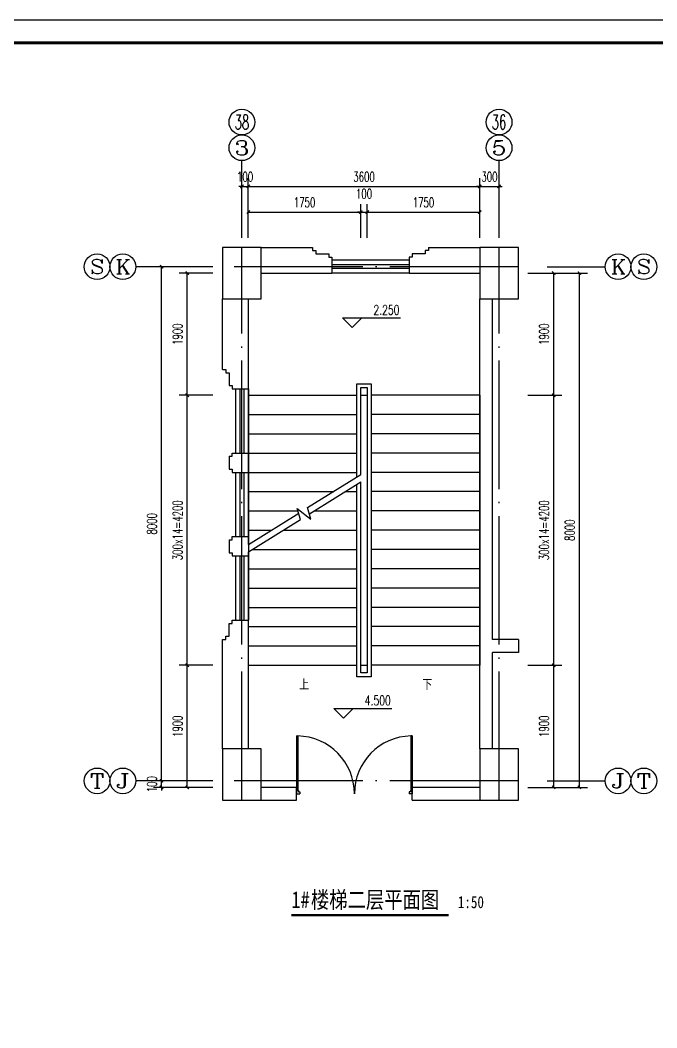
# Model space of a CAD drawing. Extents: x 239268 to 489116, y -316056 to -246175.
# Drawn here: x 318817 to 328720, y -261853 to -246175 of the extents above; entities that cross this region are included whole.
import ezdxf
from ezdxf.enums import TextEntityAlignment as Align

# ---------------------------------------------------------------- set-up
doc = ezdxf.new("R2010")
doc.units = 0
doc.header["$LTSCALE"] = 1000
doc.header["$MEASUREMENT"] = 0
doc.linetypes.add('DOTE', pattern=[2.42, 2, -0.2, 0.02, -0.2])
doc.layers.get('0').update_dxf_attribs({"linetype": 'CONTINUOUS'})
doc.layers.get('Defpoints').update_dxf_attribs({"color": 6, "linetype": 'CONTINUOUS'})
for name, color, linetype in [('A-墙线', 2, 'CONTINUOUS'), ('A-外窗', 145, 'CONTINUOUS'), ('A-门', 167, 'CONTINUOUS'), ('AXIS', 3, 'CONTINUOUS'), ('AXIS_TEXT', 7, 'CONTINUOUS'), ('COLUMN', 2, 'CONTINUOUS'), ('DIM_ELEV', 3, 'CONTINUOUS'), ('DIM_SYMB', 3, 'CONTINUOUS'), ('DOTE', 26, 'DOTE'), ('PUB_TEXT', 7, 'CONTINUOUS'), ('STAIR', 4, 'CONTINUOUS'), ('图框', 85, 'CONTINUOUS')]:
    doc.layers.add(name, color=color, linetype=linetype)
doc.styles.add('_TCH_AXIS', font='COMPLEX', dxfattribs={"bigfont": 'GBCBIG'})
doc.styles.add('_TCH_DIM', font='SIMPLEX', dxfattribs={"bigfont": 'GBCBIG'})
doc.styles.add('COMPLEX', font='COMPLEX')
doc.styles.add('DIM_FONT', font='SIMPLEX.shx', dxfattribs={"width": 0.65})
doc.styles.add('房间名称', font='SIMHEI.TTF', dxfattribs={"width": 0.8})
doc.dimstyles.new('DIMN50', dxfattribs={"dimscale": 0.5, "dimtxt": 300, "dimasz": 100, "dimexe": 250, "dimexo": 300, "dimgap": 150, "dimtad": 1, "dimdec": 0, "dimzin": 0, "dimdsep": 46, "dimtxsty": 'DIM_FONT', "dimblk": 'ARCHTICK', "dimcen": 0.09, "dimclrt": 7, "dimazin": 2, "dimtfac": 1, "dimtdec": 0, "dimtix": 1, "dimtmove": 2, "dimatfit": 3, "dimfxl": 0, "dimtolj": 1, "dimtzin": 0, "dimarcsym": 0})

# ---------------------------------------------------------------- blocks, each defined once
blk = doc.blocks.new('m1800')
at = {"layer": 'A-墙线'}
for p, q in [((-900, -100), (-900, 100)), ((900, -100), (900, 100))]:
    blk.add_line(p, q, dxfattribs=at)
at = {"layer": 'A-门'}
for p, q in [((-900, 900), (-900, 0)), ((-900, 900), (-880, 900)), ((-880, 900), (-880, 50)), ((880, 900), (880, 50)), ((900, 900), (880, 900)), ((900, 900), (900, 0)), ((-900, 50), (-870, 50)), ((-900, 0), (-850, 0)), ((-870, 50), (-870, 30)), ((-870, 30), (-850, 30)), ((-850, 30), (-850, 0)), ((850, 30), (850, 0)), ((870, 30), (850, 30)), ((900, 0), (850, 0)), ((870, 50), (870, 30)), ((900, 50), (870, 50))]:
    blk.add_line(p, q, dxfattribs=at)
for centre, start, end in [((-900, 0), 0, 88.7267), ((900, 0), 91.2733, 180)]:
    blk.add_arc(centre, 900, start, end, dxfattribs=at)
blk = doc.blocks.new('TJAD_TK_A0')
at = {"layer": '图框'}
blk.add_line((2162, 399.3), (973, 399.3), dxfattribs=at)
at = {"layer": '图框', "const_width": 1.2}
blk.add_lwpolyline([(2152, -431.7), (2152, 389.3), (998, 389.3), (998, -431.7)], close=True, dxfattribs=at)
blk = doc.blocks.new('_ArchTick')
at = {"color": 0, "linetype": 'ByBlock', "const_width": 0.4}
blk.add_lwpolyline([(-0.5, -0.5), (0.5, 0.5)], dxfattribs=at)
blk = doc.blocks.new('*D75')
at = {"layer": 'AXIS', "color": 0, "lineweight": -2}
for p, q in [((322366, -249561), (322366, -249036)), ((324116, -249561), (324116, -249036)), ((322366, -249161), (324116, -249161))]:
    blk.add_line(p, q, dxfattribs=at)
at = {"layer": 'Defpoints', "color": 0}
for p in [(324116, -249161), (322366, -249711), (324116, -249711)]:
    blk.add_point(p, dxfattribs=at)
at = {"layer": 'AXIS', "color": 0, "lineweight": -2, "xscale": 50, "yscale": 50, "zscale": 50, "rotation": 180}
blk.add_blockref('_ArchTick', (322366, -249161), dxfattribs=at)
at = {"layer": 'AXIS', "color": 0, "lineweight": -2, "xscale": 50, "yscale": 50, "zscale": 50}
blk.add_blockref('_ArchTick', (324116, -249161), dxfattribs=at)
at = {"layer": 'AXIS', "color": 7, "insert": (323241, -249011), "char_height": 150, "attachment_point": 5, "style": 'DIM_FONT'}
blk.add_mtext('\\A1;1750', dxfattribs=at)
blk = doc.blocks.new('*D76')
at = {"layer": 'AXIS', "color": 0, "lineweight": -2}
for p, q in [((324116, -249561), (324116, -249036)), ((324216, -249561), (324216, -249036)), ((324116, -249161), (324066, -249161)), ((324116, -249161), (324216, -249161)), ((324216, -249161), (324266, -249161))]:
    blk.add_line(p, q, dxfattribs=at)
at = {"layer": 'Defpoints', "color": 0}
for p in [(324216, -249161), (324116, -249711), (324216, -249711)]:
    blk.add_point(p, dxfattribs=at)
at = {"layer": 'AXIS', "color": 0, "lineweight": -2, "xscale": 50, "yscale": 50, "zscale": 50}
blk.add_blockref('_ArchTick', (324116, -249161), dxfattribs=at)
at = {"layer": 'AXIS', "color": 0, "lineweight": -2, "xscale": 50, "yscale": 50, "zscale": 50, "rotation": 180}
blk.add_blockref('_ArchTick', (324216, -249161), dxfattribs=at)
at = {"layer": 'AXIS', "color": 7, "insert": (324166, -248877), "char_height": 150, "attachment_point": 5, "style": 'DIM_FONT'}
blk.add_mtext('\\A1;100', dxfattribs=at)
blk = doc.blocks.new('*D77')
at = {"layer": 'AXIS', "color": 0, "lineweight": -2}
for p, q in [((324216, -249561), (324216, -249036)), ((325966, -249561), (325966, -249036)), ((324216, -249161), (325966, -249161))]:
    blk.add_line(p, q, dxfattribs=at)
at = {"layer": 'Defpoints', "color": 0}
for p in [(325966, -249161), (324216, -249711), (325966, -249711)]:
    blk.add_point(p, dxfattribs=at)
at = {"layer": 'AXIS', "color": 0, "lineweight": -2, "xscale": 50, "yscale": 50, "zscale": 50, "rotation": 180}
blk.add_blockref('_ArchTick', (324216, -249161), dxfattribs=at)
at = {"layer": 'AXIS', "color": 0, "lineweight": -2, "xscale": 50, "yscale": 50, "zscale": 50}
blk.add_blockref('_ArchTick', (325966, -249161), dxfattribs=at)
at = {"layer": 'AXIS', "color": 7, "insert": (325091, -249011), "char_height": 150, "attachment_point": 5, "style": 'DIM_FONT'}
blk.add_mtext('\\A1;1750', dxfattribs=at)
blk = doc.blocks.new('*D78')
at = {"layer": 'AXIS', "color": 0, "lineweight": -2}
for p, q in [((322266, -249561), (322266, -248636)), ((322366, -249561), (322366, -248636)), ((322266, -248761), (322216, -248761)), ((322266, -248761), (322366, -248761)), ((322366, -248761), (322416, -248761))]:
    blk.add_line(p, q, dxfattribs=at)
at = {"layer": 'Defpoints', "color": 0}
for p in [(322366, -248761), (322266, -249711), (322366, -249711)]:
    blk.add_point(p, dxfattribs=at)
at = {"layer": 'AXIS', "color": 0, "lineweight": -2, "xscale": 50, "yscale": 50, "zscale": 50}
blk.add_blockref('_ArchTick', (322266, -248761), dxfattribs=at)
at = {"layer": 'AXIS', "color": 0, "lineweight": -2, "xscale": 50, "yscale": 50, "zscale": 50, "rotation": 180}
blk.add_blockref('_ArchTick', (322366, -248761), dxfattribs=at)
at = {"layer": 'AXIS', "color": 7, "insert": (322316, -248611), "char_height": 150, "attachment_point": 5, "style": 'DIM_FONT'}
blk.add_mtext('\\A1;100', dxfattribs=at)
blk = doc.blocks.new('*D79')
at = {"layer": 'AXIS', "color": 0, "lineweight": -2}
for p, q in [((322366, -249561), (322366, -248636)), ((325966, -249561), (325966, -248636)), ((322366, -248761), (325966, -248761))]:
    blk.add_line(p, q, dxfattribs=at)
at = {"layer": 'Defpoints', "color": 0}
for p in [(325966, -248761), (322366, -249711), (325966, -249711)]:
    blk.add_point(p, dxfattribs=at)
at = {"layer": 'AXIS', "color": 0, "lineweight": -2, "xscale": 50, "yscale": 50, "zscale": 50, "rotation": 180}
blk.add_blockref('_ArchTick', (322366, -248761), dxfattribs=at)
at = {"layer": 'AXIS', "color": 0, "lineweight": -2, "xscale": 50, "yscale": 50, "zscale": 50}
blk.add_blockref('_ArchTick', (325966, -248761), dxfattribs=at)
at = {"layer": 'AXIS', "color": 7, "insert": (324166, -248611), "char_height": 150, "attachment_point": 5, "style": 'DIM_FONT'}
blk.add_mtext('\\A1;3600', dxfattribs=at)
blk = doc.blocks.new('*D80')
at = {"layer": 'AXIS', "color": 0, "lineweight": -2}
for p, q in [((325966, -249561), (325966, -248636)), ((326266, -249561), (326266, -248636)), ((325966, -248761), (325916, -248761)), ((325966, -248761), (326266, -248761)), ((326266, -248761), (326316, -248761))]:
    blk.add_line(p, q, dxfattribs=at)
at = {"layer": 'Defpoints', "color": 0}
for p in [(326266, -248761), (325966, -249711), (326266, -249711)]:
    blk.add_point(p, dxfattribs=at)
at = {"layer": 'AXIS', "color": 0, "lineweight": -2, "xscale": 50, "yscale": 50, "zscale": 50}
blk.add_blockref('_ArchTick', (325966, -248761), dxfattribs=at)
at = {"layer": 'AXIS', "color": 0, "lineweight": -2, "xscale": 50, "yscale": 50, "zscale": 50, "rotation": 180}
blk.add_blockref('_ArchTick', (326266, -248761), dxfattribs=at)
at = {"layer": 'AXIS', "color": 7, "insert": (326116, -248611), "char_height": 150, "attachment_point": 5, "style": 'DIM_FONT'}
blk.add_mtext('\\A1;300', dxfattribs=at)
blk = doc.blocks.new('*D107')
at = {"layer": 'AXIS', "color": 0, "lineweight": -2}
for p, q in [((326716, -256211), (327241, -256211)), ((327116, -258111), (327116, -256211)), ((326716, -258111), (327241, -258111))]:
    blk.add_line(p, q, dxfattribs=at)
at = {"layer": 'Defpoints', "color": 0}
for p in [(326566, -256211), (327116, -256211), (326566, -258111)]:
    blk.add_point(p, dxfattribs=at)
at = {"layer": 'AXIS', "color": 0, "lineweight": -2, "xscale": 50, "yscale": 50, "zscale": 50}
for p, rotation in [((327116, -256211), 90), ((327116, -258111), 270)]:
    blk.add_blockref('_ArchTick', p, dxfattribs=dict(at, rotation=rotation))
at = {"layer": 'AXIS', "color": 7, "insert": (326966, -257161), "char_height": 150, "attachment_point": 5, "rotation": 90, "style": 'DIM_FONT'}
blk.add_mtext('\\A1;1900', dxfattribs=at)
blk = doc.blocks.new('*D108')
at = {"layer": 'AXIS', "color": 0, "lineweight": -2}
for p, q in [((326716, -252011), (327241, -252011)), ((327116, -256211), (327116, -252011)), ((326716, -256211), (327241, -256211))]:
    blk.add_line(p, q, dxfattribs=at)
at = {"layer": 'Defpoints', "color": 0}
for p in [(326566, -252011), (327116, -252011), (326566, -256211)]:
    blk.add_point(p, dxfattribs=at)
at = {"layer": 'AXIS', "color": 0, "lineweight": -2, "xscale": 50, "yscale": 50, "zscale": 50}
for p, rotation in [((327116, -252011), 90), ((327116, -256211), 270)]:
    blk.add_blockref('_ArchTick', p, dxfattribs=dict(at, rotation=rotation))
at = {"layer": 'AXIS', "color": 7, "insert": (326966, -254111), "char_height": 150, "attachment_point": 5, "rotation": 90, "style": 'DIM_FONT'}
blk.add_mtext('\\A1;300x14=4200', dxfattribs=at)
blk = doc.blocks.new('*D109')
at = {"layer": 'AXIS', "color": 0, "lineweight": -2}
for p, q in [((326716, -250111), (327241, -250111)), ((327116, -252011), (327116, -250111)), ((326716, -252011), (327241, -252011))]:
    blk.add_line(p, q, dxfattribs=at)
at = {"layer": 'Defpoints', "color": 0}
for p in [(326566, -250111), (327116, -250111), (326566, -252011)]:
    blk.add_point(p, dxfattribs=at)
at = {"layer": 'AXIS', "color": 0, "lineweight": -2, "xscale": 50, "yscale": 50, "zscale": 50}
for p, rotation in [((327116, -250111), 90), ((327116, -252011), 270)]:
    blk.add_blockref('_ArchTick', p, dxfattribs=dict(at, rotation=rotation))
at = {"layer": 'AXIS', "color": 7, "insert": (326966, -251061), "char_height": 150, "attachment_point": 5, "rotation": 90, "style": 'DIM_FONT'}
blk.add_mtext('\\A1;1900', dxfattribs=at)
blk = doc.blocks.new('*D110')
at = {"layer": 'AXIS', "color": 0, "lineweight": -2}
for p, q in [((326716, -250111), (327641, -250111)), ((327516, -258111), (327516, -250111)), ((326716, -258111), (327641, -258111))]:
    blk.add_line(p, q, dxfattribs=at)
at = {"layer": 'Defpoints', "color": 0}
for p in [(326566, -250111), (327516, -250111), (326566, -258111)]:
    blk.add_point(p, dxfattribs=at)
at = {"layer": 'AXIS', "color": 0, "lineweight": -2, "xscale": 50, "yscale": 50, "zscale": 50}
for p, rotation in [((327516, -250111), 90), ((327516, -258111), 270)]:
    blk.add_blockref('_ArchTick', p, dxfattribs=dict(at, rotation=rotation))
at = {"layer": 'AXIS', "color": 7, "insert": (327366, -254111), "char_height": 150, "attachment_point": 5, "rotation": 90, "style": 'DIM_FONT'}
blk.add_mtext('\\A1;8000', dxfattribs=at)
blk = doc.blocks.new('*D111')
at = {"layer": 'AXIS', "color": 0, "lineweight": -2}
for p, q in [((321816, -256211), (321291, -256211)), ((321416, -258111), (321416, -256211)), ((321816, -258111), (321291, -258111))]:
    blk.add_line(p, q, dxfattribs=at)
at = {"layer": 'Defpoints', "color": 0}
for p in [(321416, -256211), (321966, -256211), (321966, -258111)]:
    blk.add_point(p, dxfattribs=at)
at = {"layer": 'AXIS', "color": 0, "lineweight": -2, "xscale": 50, "yscale": 50, "zscale": 50}
for p, rotation in [((321416, -256211), 90), ((321416, -258111), 270)]:
    blk.add_blockref('_ArchTick', p, dxfattribs=dict(at, rotation=rotation))
at = {"layer": 'AXIS', "color": 7, "insert": (321266, -257161), "char_height": 150, "attachment_point": 5, "rotation": 90, "style": 'DIM_FONT'}
blk.add_mtext('\\A1;1900', dxfattribs=at)
blk = doc.blocks.new('*D112')
at = {"layer": 'AXIS', "color": 0, "lineweight": -2}
for p, q in [((321816, -252011), (321291, -252011)), ((321416, -256211), (321416, -252011)), ((321816, -256211), (321291, -256211))]:
    blk.add_line(p, q, dxfattribs=at)
at = {"layer": 'Defpoints', "color": 0}
for p in [(321416, -252011), (321966, -252011), (321966, -256211)]:
    blk.add_point(p, dxfattribs=at)
at = {"layer": 'AXIS', "color": 0, "lineweight": -2, "xscale": 50, "yscale": 50, "zscale": 50}
for p, rotation in [((321416, -252011), 90), ((321416, -256211), 270)]:
    blk.add_blockref('_ArchTick', p, dxfattribs=dict(at, rotation=rotation))
at = {"layer": 'AXIS', "color": 7, "insert": (321266, -254111), "char_height": 150, "attachment_point": 5, "rotation": 90, "style": 'DIM_FONT'}
blk.add_mtext('\\A1;300x14=4200', dxfattribs=at)
blk = doc.blocks.new('*D113')
at = {"layer": 'AXIS', "color": 0, "lineweight": -2}
for p, q in [((321816, -250111), (321291, -250111)), ((321416, -252011), (321416, -250111)), ((321816, -252011), (321291, -252011))]:
    blk.add_line(p, q, dxfattribs=at)
at = {"layer": 'Defpoints', "color": 0}
for p in [(321416, -250111), (321966, -250111), (321966, -252011)]:
    blk.add_point(p, dxfattribs=at)
at = {"layer": 'AXIS', "color": 0, "lineweight": -2, "xscale": 50, "yscale": 50, "zscale": 50}
for p, rotation in [((321416, -250111), 90), ((321416, -252011), 270)]:
    blk.add_blockref('_ArchTick', p, dxfattribs=dict(at, rotation=rotation))
at = {"layer": 'AXIS', "color": 7, "insert": (321266, -251061), "char_height": 150, "attachment_point": 5, "rotation": 90, "style": 'DIM_FONT'}
blk.add_mtext('\\A1;1900', dxfattribs=at)
blk = doc.blocks.new('*D114')
at = {"layer": 'AXIS', "color": 0, "lineweight": -2}
for p, q in [((321816, -258011), (320891, -258011)), ((321016, -258011), (321016, -257961)), ((321016, -258111), (321016, -258011)), ((321816, -258111), (320891, -258111)), ((321016, -258111), (321016, -258161))]:
    blk.add_line(p, q, dxfattribs=at)
at = {"layer": 'Defpoints', "color": 0}
for p in [(321016, -258011), (321966, -258011), (321966, -258111)]:
    blk.add_point(p, dxfattribs=at)
at = {"layer": 'AXIS', "color": 0, "lineweight": -2, "xscale": 50, "yscale": 50, "zscale": 50}
for p, rotation in [((321016, -258011), 270), ((321016, -258111), 90)]:
    blk.add_blockref('_ArchTick', p, dxfattribs=dict(at, rotation=rotation))
at = {"layer": 'AXIS', "color": 7, "insert": (320866, -258061), "char_height": 150, "attachment_point": 5, "rotation": 90, "style": 'DIM_FONT'}
blk.add_mtext('\\A1;100', dxfattribs=at)
blk = doc.blocks.new('*D115')
at = {"layer": 'AXIS', "color": 0, "lineweight": -2}
for p, q in [((321816, -250011), (320891, -250011)), ((321016, -258011), (321016, -250011)), ((321816, -258011), (320891, -258011))]:
    blk.add_line(p, q, dxfattribs=at)
at = {"layer": 'Defpoints', "color": 0}
for p in [(321016, -250011), (321966, -250011), (321966, -258011)]:
    blk.add_point(p, dxfattribs=at)
at = {"layer": 'AXIS', "color": 0, "lineweight": -2, "xscale": 50, "yscale": 50, "zscale": 50}
for p, rotation in [((321016, -250011), 90), ((321016, -258011), 270)]:
    blk.add_blockref('_ArchTick', p, dxfattribs=dict(at, rotation=rotation))
at = {"layer": 'AXIS', "color": 7, "insert": (320866, -254011), "char_height": 150, "attachment_point": 5, "rotation": 90, "style": 'DIM_FONT'}
blk.add_mtext('\\A1;8000', dxfattribs=at)
blk = doc.blocks.new('_AXISO')
blk.add_circle((0, 0), 0.5)
at = {"layer": 'AXIS_TEXT', "style": 'COMPLEX', "width": 1.041667}
blk.add_attdef('A', text='', height=0.56, dxfattribs=at).set_placement((-0.25, -0.28), (0.25, -0.28), align=Align.FIT)

msp = doc.modelspace()

# ---------------------------------------------------------------- linework, layer by layer
at = {"layer": 'A-墙线'}
for p, q in [((322566.2, -249710.8), (323366.2, -249710.8)), ((323366.2, -249710.8), (323366.2, -249760.8)), ((325166.2, -249710.8), (325966.2, -249710.8)), ((325166.2, -249710.8), (325166.2, -249760.8)), ((323366.2, -249760.8), (323416.2, -249760.8)), ((323416.2, -249760.8), (323416.2, -249810.8)), ((323416.2, -249810.8), (323616.2, -249810.8)), ((323616.2, -249810.8), (323616.2, -249860.8)), ((323616.2, -249860.8), (323666.2, -249860.8)), ((323666.2, -249860.8), (323666.2, -250110.8)), ((324916.2, -249860.8), (324866.2, -249860.8)), ((324866.2, -249860.8), (324866.2, -250110.8)), ((324916.2, -249810.8), (324916.2, -249860.8)), ((325116.2, -249810.8), (324916.2, -249810.8)), ((325116.2, -249760.8), (325116.2, -249810.8)), ((325166.2, -249760.8), (325116.2, -249760.8)), ((322566.2, -250110.8), (323666.2, -250110.8)), ((324866.2, -250110.8), (325966.2, -250110.8)), ((321966.2, -251610.8), (321966.2, -250510.8)), ((322366.2, -252210.8), (322366.2, -250510.8)), ((325966.2, -257510.8), (325966.2, -250510.8)), ((326166.2, -255810.8), (326166.2, -250510.8)), ((321966.2, -251610.8), (322016.2, -251610.8)), ((322016.2, -251610.8), (322016.2, -251660.8)), ((322016.2, -251660.8), (322066.2, -251660.8)), ((322066.2, -251660.8), (322066.2, -251860.8)), ((322066.2, -251860.8), (322116.2, -251860.8)), ((322116.2, -251860.8), (322116.2, -251910.8)), ((322116.2, -251910.8), (322366.2, -251910.8)), ((322066.2, -252960.8), (322066.2, -253160.8)), ((322066.2, -252960.8), (322116.2, -252960.8)), ((322116.2, -252960.8), (322116.2, -252910.8)), ((322116.2, -252910.8), (322366.2, -252910.8)), ((322366.2, -252910.8), (322366.2, -253210.8)), ((322066.2, -253160.8), (322116.2, -253160.8)), ((322116.2, -253160.8), (322116.2, -253210.8)), ((322116.2, -253210.8), (322366.2, -253210.8)), ((322066.2, -254260.8), (322066.2, -254460.8)), ((322066.2, -254260.8), (322116.2, -254260.8)), ((322116.2, -254260.8), (322116.2, -254210.8)), ((322116.2, -254210.8), (322366.2, -254210.8)), ((322366.2, -254210.8), (322366.2, -254510.8)), ((322066.2, -254460.8), (322116.2, -254460.8)), ((322116.2, -254460.8), (322116.2, -254510.8)), ((322116.2, -254510.8), (322366.2, -254510.8)), ((322116.2, -255560.8), (322116.2, -255510.8)), ((322116.2, -255510.8), (322366.2, -255510.8)), ((322366.2, -257510.8), (322366.2, -255510.8)), ((322066.2, -255560.8), (322116.2, -255560.8)), ((322066.2, -255760.8), (322066.2, -255560.8)), ((321966.2, -257510.8), (321966.2, -255810.8)), ((321966.2, -255810.8), (322016.2, -255810.8)), ((322016.2, -255760.8), (322066.2, -255760.8)), ((322016.2, -255810.8), (322016.2, -255760.8)), ((326566.2, -255810.8), (326166.2, -255810.8)), ((326166.2, -257510.8), (326166.2, -256010.8)), ((326566.2, -256010.8), (326166.2, -256010.8)), ((322566.2, -258110.8), (323116.2, -258110.8)), ((324916.2, -258110.8), (325966.2, -258110.8)), ((322566.2, -258310.8), (323116.2, -258310.8)), ((324916.2, -258310.8), (325966.2, -258310.8))]:
    msp.add_line(p, q, dxfattribs=at)
at = {"layer": 'A-外窗'}
for p, q in [((324866.2, -249910.8), (323666.2, -249910.8)), ((324866.2, -249980.8), (323666.2, -249980.8)), ((324866.2, -250040.8), (323666.2, -250040.8)), ((324866.2, -250110.8), (323666.2, -250110.8)), ((322166.2, -251910.8), (322166.2, -252910.8)), ((322236.2, -251910.8), (322236.2, -252910.8)), ((322296.2, -251910.8), (322296.2, -252910.8)), ((322366.2, -251910.8), (322366.2, -252910.8)), ((322166.2, -253210.8), (322166.2, -254210.8)), ((322236.2, -253210.8), (322236.2, -254210.8)), ((322296.2, -253210.8), (322296.2, -254210.8)), ((322366.2, -253210.8), (322366.2, -254210.8)), ((322166.2, -254510.8), (322166.2, -255510.8)), ((322236.2, -254510.8), (322236.2, -255510.8)), ((322296.2, -254510.8), (322296.2, -255510.8)), ((322366.2, -254510.8), (322366.2, -255510.8))]:
    msp.add_line(p, q, dxfattribs=at)
at = {"layer": 'AXIS'}
for p, q in [((322266.2, -247960.8), (322266.2, -247960.8)), ((326266.2, -247960.8), (326266.2, -247960.8)), ((322266.2, -249560.8), (322266.2, -248360.8)), ((326266.2, -249560.8), (326266.2, -248360.8)), ((320214.5, -250010.8), (320214.5, -250010.8)), ((321816.2, -250010.8), (320614.5, -250010.8)), ((327016.2, -250010.8), (327918, -250010.8)), ((328318, -250010.8), (328318, -250010.8)), ((320214.5, -258010.8), (320214.5, -258010.8)), ((321816.2, -258010.8), (320614.5, -258010.8)), ((327016.2, -258010.8), (327918, -258010.8)), ((328318, -258010.8), (328318, -258010.8))]:
    msp.add_line(p, q, dxfattribs=at)
at = {"layer": 'COLUMN'}
for p, q in [((322566.2, -249710.8), (321966.2, -249710.8)), ((321966.2, -249710.8), (321966.2, -250510.8)), ((322566.2, -250510.8), (322566.2, -249710.8)), ((326566.2, -249710.8), (325966.2, -249710.8)), ((325966.2, -249710.8), (325966.2, -250510.8)), ((326566.2, -250510.8), (326566.2, -249710.8)), ((321966.2, -250510.8), (322566.2, -250510.8)), ((325966.2, -250510.8), (326566.2, -250510.8)), ((322566.2, -257510.8), (321966.2, -257510.8)), ((321966.2, -257510.8), (321966.2, -258310.8)), ((322566.2, -258310.8), (322566.2, -257510.8)), ((326566.2, -257510.8), (325966.2, -257510.8)), ((325966.2, -257510.8), (325966.2, -258310.8)), ((326566.2, -258310.8), (326566.2, -257510.8)), ((321966.2, -258310.8), (322566.2, -258310.8)), ((325966.2, -258310.8), (326566.2, -258310.8))]:
    msp.add_line(p, q, dxfattribs=at)
at = {"layer": 'Defpoints'}
msp.add_line((326566.2, -255810.8), (326566.2, -256010.8), dxfattribs=at)
at = {"layer": 'DIM_ELEV'}
for p, q in [((323982, -250958.1), (323832, -250808.1)), ((323832, -250808.1), (324732, -250808.1)), ((323982, -250958.1), (324132, -250808.1)), ((323847.3, -257032.9), (323697.3, -256882.9)), ((323697.3, -256882.9), (324597.3, -256882.9)), ((323847.3, -257032.9), (323997.3, -256882.9))]:
    msp.add_line(p, q, dxfattribs=at)
at = {"layer": 'DIM_SYMB'}
for points in [[(325121.2, -256210.8, 0, 0, 0), (325121.2, -251105.9, 0, 0, 0), (323211.2, -251105.9, 0, 0, 0), (323211.2, -253486, 40, 0, 0), (323211.2, -253636, 0, 0, 0)], [(323211.2, -256210.8, 0, 0, 0), (323211.2, -254160.8, 40, 0, 0), (323211.2, -254010.8, 0, 0, 0)]]:
    msp.add_lwpolyline(points, format="xyseb", dxfattribs=at)
at = {"layer": 'DIM_SYMB', "const_width": 35}
msp.add_lwpolyline([(323036.4, -260101.6), (325484.6, -260101.6)], dxfattribs=at)
at = {"layer": 'DOTE'}
for p, q in [((322266.2, -258310.8), (322266.2, -249710.8)), ((326266.2, -258310.8), (326266.2, -249710.8)), ((326566.2, -250010.8), (321966.2, -250010.8)), ((326566.2, -258010.8), (321966.2, -258010.8))]:
    msp.add_line(p, q, dxfattribs=at)
at = {"layer": 'STAIR'}
for p, q in [((324056.2, -253279.2), (324056.2, -251830.8)), ((324056.2, -251830.8), (324276.2, -251830.8)), ((324116.2, -253241.8), (324116.2, -251890.8)), ((324116.2, -251890.8), (324216.2, -251890.8)), ((324216.2, -251890.8), (324216.2, -256330.8)), ((324276.2, -251830.8), (324276.2, -256390.8)), ((322366.2, -254331.7), (322366.2, -252010.8)), ((322366.2, -252010.8), (324056.2, -252010.8)), ((324116.2, -253241.8), (324116.2, -252010.8)), ((324116.2, -252010.8), (324216.2, -252010.8)), ((324216.2, -252010.8), (324216.2, -256210.8)), ((325966.2, -252010.8), (324276.2, -252010.8)), ((325966.2, -252010.8), (325966.2, -256210.8)), ((322366.2, -252310.8), (324056.2, -252310.8)), ((325966.2, -252310.8), (324276.2, -252310.8)), ((322366.2, -252610.8), (324056.2, -252610.8)), ((325966.2, -252610.8), (324276.2, -252610.8)), ((322366.2, -252910.8), (324056.2, -252910.8)), ((325966.2, -252910.8), (324276.2, -252910.8)), ((322366.2, -253210.8), (324056.2, -253210.8)), ((323285.5, -253759.2), (324116.2, -253241.8)), ((325966.2, -253210.8), (324276.2, -253210.8)), ((323315.6, -253858.2), (324116.2, -253359.6)), ((324056.2, -256390.8), (324056.2, -253397)), ((324116.2, -256210.8), (324116.2, -253359.6)), ((324116.2, -256330.8), (324116.2, -253359.6)), ((322366.2, -253510.8), (323684.3, -253510.8)), ((323873.4, -253510.8), (324056.2, -253510.8)), ((325966.2, -253510.8), (324276.2, -253510.8)), ((322366.2, -253810.8), (323140, -253810.8)), ((323180, -253942.6), (323128.1, -253771.9)), ((323128.1, -253771.9), (323339.8, -253937.9)), ((323339.8, -253937.9), (323285.5, -253759.2)), ((323391.7, -253810.8), (324056.2, -253810.8)), ((325966.2, -253810.8), (324276.2, -253810.8)), ((322366.2, -254331.7), (323149.9, -253843.6)), ((322366.2, -254449.5), (323180, -253942.6)), ((322366.2, -254110.8), (322720.8, -254110.8)), ((322910, -254110.8), (324056.2, -254110.8)), ((325966.2, -254110.8), (324276.2, -254110.8)), ((322428.3, -254410.8), (324056.2, -254410.8)), ((325966.2, -254410.8), (324276.2, -254410.8)), ((322366.2, -256210.8), (322366.2, -254449.5)), ((322366.2, -254710.8), (324056.2, -254710.8)), ((325966.2, -254710.8), (324276.2, -254710.8)), ((322366.2, -255010.8), (324056.2, -255010.8)), ((325966.2, -255010.8), (324276.2, -255010.8)), ((322366.2, -255310.8), (324056.2, -255310.8)), ((325966.2, -255310.8), (324276.2, -255310.8)), ((322366.2, -255610.8), (324056.2, -255610.8)), ((325966.2, -255610.8), (324276.2, -255610.8)), ((322366.2, -255910.8), (324056.2, -255910.8)), ((325966.2, -255910.8), (324276.2, -255910.8)), ((322366.2, -256210.8), (324056.2, -256210.8)), ((324116.2, -256210.8), (324216.2, -256210.8)), ((325966.2, -256210.8), (324276.2, -256210.8)), ((324276.2, -256390.8), (324056.2, -256390.8)), ((324216.2, -256330.8), (324116.2, -256330.8))]:
    msp.add_line(p, q, dxfattribs=at)
at = {"layer": '图框', "color": 1}
msp.add_lwpolyline([(308705, -246528.2), (346633.4, -246528.2), (346633.4, -275521.9), (308705, -275521.9)], close=True, dxfattribs=at)

# ---------------------------------------------------------------- block references
at = {"layer": 'A-门'}
msp.add_blockref('m1800', (324016.2, -258210.8), dxfattribs=at)
at = {"layer": 'AXIS'}
ref = msp.add_blockref('_AXISO', (322266.2, -247760.8), dxfattribs=dict(at, xscale=400, yscale=400, zscale=400))
ref.add_attrib('A', '38', dxfattribs={"layer": 'AXIS_TEXT', "height": 226.27, "style": '_TCH_AXIS', "width": 0.636364}).set_placement((322153.1, -247874), (322379.4, -247874), align=Align.FIT)
ref = msp.add_blockref('_AXISO', (326266.2, -247760.8), dxfattribs=dict(at, xscale=400, yscale=400, zscale=400))
ref.add_attrib('A', '36', dxfattribs={"layer": 'AXIS_TEXT', "height": 226.27, "style": '_TCH_AXIS', "width": 0.636364}).set_placement((326153.1, -247874), (326379.4, -247874), align=Align.FIT)
ref = msp.add_blockref('_AXISO', (322266.2, -248160.8), dxfattribs=dict(at, xscale=400, yscale=400, zscale=400))
ref.add_attrib('A', '3', dxfattribs={"layer": 'AXIS_TEXT', "height": 226.3, "style": '_TCH_AXIS', "width": 1.5}).set_placement((322153.1, -248274), (322379.4, -248274), align=Align.FIT)
ref = msp.add_blockref('_AXISO', (326266.2, -248160.8), dxfattribs=dict(at, xscale=400, yscale=400, zscale=400))
ref.add_attrib('A', '5', dxfattribs={"layer": 'AXIS_TEXT', "height": 226.3, "style": '_TCH_AXIS', "width": 1.5}).set_placement((326153.1, -248274), (326379.4, -248274), align=Align.FIT)
ref = msp.add_blockref('_AXISO', (320014.5, -250010.8), dxfattribs=dict(at, xscale=400, yscale=400, zscale=400))
ref.add_attrib('A', 'S', dxfattribs={"layer": 'AXIS_TEXT', "height": 226.3, "style": '_TCH_AXIS', "width": 1.5}).set_placement((319901.3, -250124), (320127.6, -250124), align=Align.FIT)
ref = msp.add_blockref('_AXISO', (320414.5, -250010.8), dxfattribs=dict(at, xscale=400, yscale=400, zscale=400))
ref.add_attrib('A', 'K', dxfattribs={"layer": 'AXIS_TEXT', "height": 226.3, "style": '_TCH_AXIS', "width": 1.105263}).set_placement((320301.3, -250124), (320527.6, -250124), align=Align.FIT)
ref = msp.add_blockref('_AXISO', (328118, -250010.8), dxfattribs=dict(at, xscale=400, yscale=400, zscale=400))
ref.add_attrib('A', 'K', dxfattribs={"layer": 'AXIS_TEXT', "height": 226.3, "style": '_TCH_AXIS', "width": 1.105263}).set_placement((328004.9, -250124), (328231.1, -250124), align=Align.FIT)
ref = msp.add_blockref('_AXISO', (328518, -250010.8), dxfattribs=dict(at, xscale=400, yscale=400, zscale=400))
ref.add_attrib('A', 'S', dxfattribs={"layer": 'AXIS_TEXT', "height": 226.3, "style": '_TCH_AXIS', "width": 1.5}).set_placement((328404.9, -250124), (328631.1, -250124), align=Align.FIT)
ref = msp.add_blockref('_AXISO', (320014.5, -258010.8), dxfattribs=dict(at, xscale=400, yscale=400, zscale=400))
ref.add_attrib('A', 'T', dxfattribs={"layer": 'AXIS_TEXT', "height": 226.3, "style": '_TCH_AXIS', "width": 1.4}).set_placement((319901.3, -258124), (320127.6, -258124), align=Align.FIT)
ref = msp.add_blockref('_AXISO', (320414.5, -258010.8), dxfattribs=dict(at, xscale=400, yscale=400, zscale=400))
ref.add_attrib('A', 'J', dxfattribs={"layer": 'AXIS_TEXT', "height": 226.3, "style": '_TCH_AXIS', "width": 1.909091}).set_placement((320301.3, -258124), (320527.6, -258124), align=Align.FIT)
ref = msp.add_blockref('_AXISO', (328118, -258010.8), dxfattribs=dict(at, xscale=400, yscale=400, zscale=400))
ref.add_attrib('A', 'J', dxfattribs={"layer": 'AXIS_TEXT', "height": 226.3, "style": '_TCH_AXIS', "width": 1.909091}).set_placement((328004.9, -258124), (328231.1, -258124), align=Align.FIT)
ref = msp.add_blockref('_AXISO', (328518, -258010.8), dxfattribs=dict(at, xscale=400, yscale=400, zscale=400))
ref.add_attrib('A', 'T', dxfattribs={"layer": 'AXIS_TEXT', "height": 226.3, "style": '_TCH_AXIS', "width": 1.4}).set_placement((328404.9, -258124), (328631.1, -258124), align=Align.FIT)
at = {"layer": '图框', "xscale": 35.31510107015492, "yscale": 35.31510107015492, "zscale": 35.31510107015458}
msp.add_blockref('TJAD_TK_A0', (273460.5, -260276.3), dxfattribs=at)

# ---------------------------------------------------------------- texts
at = {"layer": 'PUB_TEXT'}
for s, height, style, width, p in [('2.250', 148.75, '_TCH_DIM', 0.705882, (324312, -250758.1)), ('4.500', 148.75, '_TCH_DIM', 0.705882, (324177.3, -256832.9)), ('1#', 261.39, '房间名称', 0.8, (323036.4, -259990.2)), ('楼梯二层平面图', 261.39, '房间名称', 0.8, (323338.8, -259990.2)), ('1:50', 186.71, '房间名称', 0.8, (325624.6, -259990.2))]:
    msp.add_text(s, height=height, dxfattribs=dict(at, style=style, width=width)).set_placement(p)
at = {"layer": 'PUB_TEXT', "style": '_TCH_DIM'}
for s, p in [('上', (323159.1, -256595.8)), ('下', (325073.8, -256595.8))]:
    msp.add_text(s, height=168.8, dxfattribs=at).set_placement(p)

# ---------------------------------------------------------------- dimensions: what is measured, and where the dimension line sits
at = {"layer": 'AXIS'}
for p1, p2, distance, picture, middle in [((322266.2, -249710.8), (322366.2, -249710.8), 950, '*D78', (322316.2, -248610.8)), ((322366.2, -249710.8), (325966.2, -249710.8), 950, '*D79', (324166.2, -248610.8)), ((325966.2, -249710.8), (326266.2, -249710.8), 950, '*D80', (326116.2, -248610.8)), ((322366.2, -249710.8), (324116.2, -249710.8), 550, '*D75', (323241.2, -249010.8)), ((324216.2, -249710.8), (325966.2, -249710.8), 550, '*D77', (325091.2, -249010.8)), ((321966.2, -258010.8), (321966.2, -250010.8), 950, '*D115', (320866.2, -254010.8)), ((321966.2, -252010.8), (321966.2, -250110.8), 550, '*D113', (321266.2, -251060.8)), ((326566.2, -252010.8), (326566.2, -250110.8), -550, '*D109', (326966.2, -251060.8)), ((326566.2, -258110.8), (326566.2, -250110.8), -950, '*D110', (327366.2, -254110.8)), ((321966.2, -258110.8), (321966.2, -256210.8), 550, '*D111', (321266.2, -257160.8)), ((326566.2, -258110.8), (326566.2, -256210.8), -550, '*D107', (326966.2, -257160.8)), ((321966.2, -258110.8), (321966.2, -258010.8), 950, '*D114', (320866.2, -258060.8))]:
    dim = msp.add_aligned_dim(p1=p1, p2=p2, distance=distance, dimstyle='DIMN50', dxfattribs=at)
    dim.commit()
    dim.dimension.update_dxf_attribs({"geometry": picture, "text_midpoint": middle})
dim = msp.add_linear_dim(base=(324216.2, -249160.8), p1=(324116.2, -249710.8), p2=(324216.2, -249710.8), angle=0, dimstyle='DIMN50', dxfattribs=at)
dim.commit()
dim.dimension.update_dxf_attribs({"geometry": '*D76', "text_midpoint": (324166.2, -248877.1), "dimtype": 129})
for p1, p2, distance, picture, middle in [((321966.2, -256210.8), (321966.2, -252010.8), 550, '*D112', (321266.2, -254110.8)), ((326566.2, -256210.8), (326566.2, -252010.8), -550, '*D108', (326966.2, -254110.8))]:
    dim = msp.add_aligned_dim(p1=p1, p2=p2, distance=distance, text='300x14=4200', dimstyle='DIMN50', dxfattribs=at)
    dim.commit()
    dim.dimension.update_dxf_attribs({"geometry": picture, "text_midpoint": middle})

doc.saveas('drawing.dxf')
